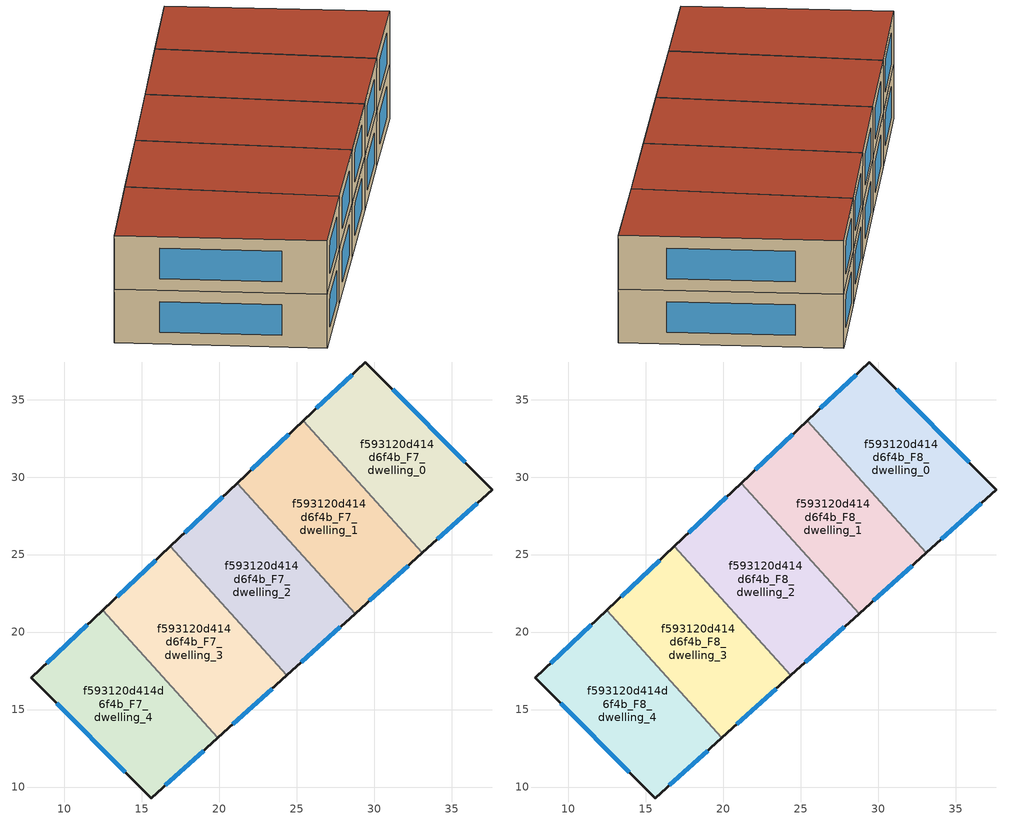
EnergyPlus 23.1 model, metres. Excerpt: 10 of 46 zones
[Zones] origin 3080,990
f593120d414d6f4b_F7_dwelling_0
 floor to f593120d414d6f4b_F6_dwelling_0 (EU_floor_Construction): 29.42,37.43 37.61,29.2 33.1,25.13 25.4,33.63 z21
 wall outside (EU_wall_Construction): 33.1,25.13 37.61,29.2 29.42,37.43 25.4,33.63 z21:24
 wall to f593120d414d6f4b_F7_dwelling_1 (EU_wall_Construction): 25.4,33.63 33.1,25.13 z21:24
 window (EU_Window_Construction): 35.85,30.96 31.18,35.67 / 34.07,26 36.64,28.33 / 28.56,36.62 26.26,34.45 z21.64:23.36
f593120d414d6f4b_F7_dwelling_1
 floor to f593120d414d6f4b_F6_dwelling_1 (EU_floor_Construction): 25.4,33.63 33.1,25.13 28.75,21.19 21.14,29.61 z21
 wall outside (EU_wall_Construction): 28.75,21.19 33.1,25.13 / 25.4,33.63 21.14,29.61 z21:24
 wall to f593120d414d6f4b_F7_dwelling_2 (EU_wall_Construction): 21.14,29.61 28.75,21.19 z21:24
 window (EU_Window_Construction): 29.68,22.04 32.17,24.28 / 24.49,32.77 22.05,30.47 z21.64:23.36
f593120d414d6f4b_F7_dwelling_2
 floor to f593120d414d6f4b_F6_dwelling_2 (EU_floor_Construction): 21.14,29.61 28.75,21.19 24.35,17.22 16.82,25.53 z21
 wall outside (EU_wall_Construction): 24.35,17.22 28.75,21.19 / 21.14,29.61 16.82,25.53 z21:24
 wall to f593120d414d6f4b_F7_dwelling_3 (EU_wall_Construction): 16.82,25.53 24.35,17.22 z21:24
 window (EU_Window_Construction): 25.29,18.07 27.81,20.34 / 20.21,28.73 17.75,26.4 z21.64:23.36
f593120d414d6f4b_F7_dwelling_3
 floor to f593120d414d6f4b_F6_dwelling_3 (EU_floor_Construction): 16.82,25.53 24.35,17.22 19.9,13.19 12.46,21.41 z21
 wall outside (EU_wall_Construction): 19.9,13.19 24.35,17.22 / 16.82,25.53 12.46,21.41 z21:24
 wall to f593120d414d6f4b_F7_dwelling_4 (EU_wall_Construction): 12.46,21.41 19.9,13.19 z21:24
 window (EU_Window_Construction): 20.85,14.05 23.4,16.35 / 15.89,24.65 13.39,22.29 z21.64:23.36
f593120d414d6f4b_F7_dwelling_4
 floor to f593120d414d6f4b_F6_dwelling_4 (EU_floor_Construction): 12.46,21.41 19.9,13.19 15.59,9.29 7.86,17.07 z21
 wall outside (EU_wall_Construction): 12.46,21.41 7.86,17.07 15.59,9.29 19.9,13.19 z21:24
 window (EU_Window_Construction): 16.51,10.13 18.98,12.36 / 9.51,15.4 13.93,10.96 / 11.47,20.48 8.84,18 z21.64:23.36
f593120d414d6f4b_F8_dwelling_0
 floor to f593120d414d6f4b_F7_dwelling_0 (EU_floor_Construction): 29.42,37.43 37.61,29.2 33.1,25.13 25.4,33.63 z24
 wall outside (EU_wall_Construction): 33.1,25.13 37.61,29.2 29.42,37.43 25.4,33.63 z24:27
 wall to f593120d414d6f4b_F8_dwelling_1 (EU_wall_Construction): 25.4,33.63 33.1,25.13 z24:27
 window (EU_Window_Construction): 35.85,30.96 31.18,35.67 / 34.07,26 36.64,28.33 / 28.56,36.62 26.26,34.45 z24.64:26.36
 roof outside (EU_roof_Construction): 37.61,29.2 29.42,37.43 25.4,33.63 33.1,25.13 z27
f593120d414d6f4b_F8_dwelling_1
 floor to f593120d414d6f4b_F7_dwelling_1 (EU_floor_Construction): 25.4,33.63 33.1,25.13 28.75,21.19 21.14,29.61 z24
 wall outside (EU_wall_Construction): 28.75,21.19 33.1,25.13 / 25.4,33.63 21.14,29.61 z24:27
 wall to f593120d414d6f4b_F8_dwelling_2 (EU_wall_Construction): 21.14,29.61 28.75,21.19 z24:27
 window (EU_Window_Construction): 29.68,22.04 32.17,24.28 / 24.49,32.77 22.05,30.47 z24.64:26.36
 roof outside (EU_roof_Construction): 33.1,25.13 25.4,33.63 21.14,29.61 28.75,21.19 z27
f593120d414d6f4b_F8_dwelling_2
 floor to f593120d414d6f4b_F7_dwelling_2 (EU_floor_Construction): 21.14,29.61 28.75,21.19 24.35,17.22 16.82,25.53 z24
 wall outside (EU_wall_Construction): 24.35,17.22 28.75,21.19 / 21.14,29.61 16.82,25.53 z24:27
 wall to f593120d414d6f4b_F8_dwelling_3 (EU_wall_Construction): 16.82,25.53 24.35,17.22 z24:27
 window (EU_Window_Construction): 25.29,18.07 27.81,20.34 / 20.21,28.73 17.75,26.4 z24.64:26.36
 roof outside (EU_roof_Construction): 28.75,21.19 21.14,29.61 16.82,25.53 24.35,17.22 z27
f593120d414d6f4b_F8_dwelling_3
 floor to f593120d414d6f4b_F7_dwelling_3 (EU_floor_Construction): 16.82,25.53 24.35,17.22 19.9,13.19 12.46,21.41 z24
 wall outside (EU_wall_Construction): 19.9,13.19 24.35,17.22 / 16.82,25.53 12.46,21.41 z24:27
 wall to f593120d414d6f4b_F8_dwelling_4 (EU_wall_Construction): 12.46,21.41 19.9,13.19 z24:27
 window (EU_Window_Construction): 20.85,14.05 23.4,16.35 / 15.89,24.65 13.39,22.29 z24.64:26.36
 roof outside (EU_roof_Construction): 24.35,17.22 16.82,25.53 12.46,21.41 19.9,13.19 z27
f593120d414d6f4b_F8_dwelling_4
 floor to f593120d414d6f4b_F7_dwelling_4 (EU_floor_Construction): 12.46,21.41 19.9,13.19 15.59,9.29 7.86,17.07 z24
 wall outside (EU_wall_Construction): 12.46,21.41 7.86,17.07 15.59,9.29 19.9,13.19 z24:27
 window (EU_Window_Construction): 16.51,10.13 18.98,12.36 / 9.51,15.4 13.93,10.96 / 11.47,20.48 8.84,18 z24.64:26.36
 roof outside (EU_roof_Construction): 19.9,13.19 12.46,21.41 7.86,17.07 15.59,9.29 z27
[Building]
EU S2 Campaign: North Axis=0; Terrain=City; Solar Distribution=FullExterior
[Site:Location]
Yerevan-Zvartnots.Intl.AP: Latitude=40.15; Longitude=44.383; Time Zone=4; Elevation=854
[SizingPeriod:WeatherFileDays]
AnnualSizingPeriod: Begin Month=1; Begin Day of Month=1; End Month=12; End Day of Month=31; Day of Week for Start Day=Monday; Use Weather File Daylight Saving Period=No; Use Weather File Rain and Snow Indicators=No
[MATERIAL]
EU_InternalMass_Material: Roughness=MediumRough; Thickness=0.1; Conductivity=1; Density=1800; Specific Heat=900; Thermal Absorptance=0.9; Solar Absorptance=0.7; Visible Absorptance=0.7
[MATERIAL:NOMASS] Roughness=MediumRough; Thermal Absorptance=0.9; Solar Absorptance=0.7; Visible Absorptance=0.7
Name | Thermal Resistance
EU_wall_NoMass | 1.05043
EU_roof_NoMass | 1.45357
EU_floor_NoMass | 0.478065
[WINDOWMATERIAL:SIMPLEGLAZINGSYSTEM]
EU_Window_SimpleGlazing: UFactor=2.5566; Solar Heat Gain Coefficient=0.75; Visible Transmittance=0.75
[CONSTRUCTION]
EU_wall_Construction: EU_wall_NoMass
EU_roof_Construction: EU_roof_NoMass
EU_floor_Construction: EU_floor_NoMass
EU_Window_Construction: EU_Window_SimpleGlazing
EU_InternalMass_Construction: EU_InternalMass_Material
[ZONE] Type=1; Multiplier=1; Ceiling Height=autocalculate; Floor Area=autocalculate; Part of Total Floor Area=Yes
Name | Volume
f593120d414d6f4b_F7_dwelling_0; f593120d414d6f4b_F8_dwelling_0 | 200.768
f593120d414d6f4b_F7_dwelling_1; f593120d414d6f4b_F8_dwelling_1 | 200.755
f593120d414d6f4b_F7_dwelling_2; f593120d414d6f4b_F8_dwelling_2 | 200.756
f593120d414d6f4b_F7_dwelling_3; f593120d414d6f4b_F8_dwelling_3 | 200.777
f593120d414d6f4b_F7_dwelling_4; f593120d414d6f4b_F8_dwelling_4 | 200.759
[INTERNALMASS] Construction=EU_InternalMass_Construction
Name | Zone or ZoneList | Surface Area
f593120d414d6f4b_F7_dwelling_0_EU_InternalMass | f593120d414d6f4b_F7_dwelling_0 | 66.9226
f593120d414d6f4b_F7_dwelling_1_EU_InternalMass | f593120d414d6f4b_F7_dwelling_1 | 66.9182
f593120d414d6f4b_F7_dwelling_2_EU_InternalMass | f593120d414d6f4b_F7_dwelling_2 | 66.9187
f593120d414d6f4b_F7_dwelling_3_EU_InternalMass | f593120d414d6f4b_F7_dwelling_3 | 66.9258
f593120d414d6f4b_F7_dwelling_4_EU_InternalMass | f593120d414d6f4b_F7_dwelling_4 | 66.9195
f593120d414d6f4b_F8_dwelling_0_EU_InternalMass | f593120d414d6f4b_F8_dwelling_0 | 66.9226
f593120d414d6f4b_F8_dwelling_1_EU_InternalMass | f593120d414d6f4b_F8_dwelling_1 | 66.9182
f593120d414d6f4b_F8_dwelling_2_EU_InternalMass | f593120d414d6f4b_F8_dwelling_2 | 66.9187
f593120d414d6f4b_F8_dwelling_3_EU_InternalMass | f593120d414d6f4b_F8_dwelling_3 | 66.9258
f593120d414d6f4b_F8_dwelling_4_EU_InternalMass | f593120d414d6f4b_F8_dwelling_4 | 66.9195
[OTHEREQUIPMENT] Fuel Type=Electricity; Design Level Calculation Method=Watts/Area; Power per Zone Floor Area=1; Fraction Latent=0; Fraction Radiant=0; Fraction Lost=0; Carbon Dioxide Generation Rate=0; EndUse Subcategory=EU_Step8_InternalGains
Name | Zone or ZoneList or Space or SpaceList | Schedule
EU_Step8_InternalGain_f593120d414d6f4b_F7_dwelling_0_f000 | f593120d414d6f4b_F7_dwelling_0 | EU_Step8_GainSchedule_f593120d414d6f4b_F7_dwelling_0_f000
EU_Step8_InternalGain_f593120d414d6f4b_F7_dwelling_1_f000 | f593120d414d6f4b_F7_dwelling_1 | EU_Step8_GainSchedule_f593120d414d6f4b_F7_dwelling_1_f000
EU_Step8_InternalGain_f593120d414d6f4b_F7_dwelling_2_f000 | f593120d414d6f4b_F7_dwelling_2 | EU_Step8_GainSchedule_f593120d414d6f4b_F7_dwelling_2_f000
EU_Step8_InternalGain_f593120d414d6f4b_F7_dwelling_3_f000 | f593120d414d6f4b_F7_dwelling_3 | EU_Step8_GainSchedule_f593120d414d6f4b_F7_dwelling_3_f000
EU_Step8_InternalGain_f593120d414d6f4b_F7_dwelling_4_f000 | f593120d414d6f4b_F7_dwelling_4 | EU_Step8_GainSchedule_f593120d414d6f4b_F7_dwelling_4_f000
EU_Step8_InternalGain_f593120d414d6f4b_F8_dwelling_0_f000 | f593120d414d6f4b_F8_dwelling_0 | EU_Step8_GainSchedule_f593120d414d6f4b_F8_dwelling_0_f000
EU_Step8_InternalGain_f593120d414d6f4b_F8_dwelling_1_f000 | f593120d414d6f4b_F8_dwelling_1 | EU_Step8_GainSchedule_f593120d414d6f4b_F8_dwelling_1_f000
EU_Step8_InternalGain_f593120d414d6f4b_F8_dwelling_2_f000 | f593120d414d6f4b_F8_dwelling_2 | EU_Step8_GainSchedule_f593120d414d6f4b_F8_dwelling_2_f000
EU_Step8_InternalGain_f593120d414d6f4b_F8_dwelling_3_f000 | f593120d414d6f4b_F8_dwelling_3 | EU_Step8_GainSchedule_f593120d414d6f4b_F8_dwelling_3_f000
EU_Step8_InternalGain_f593120d414d6f4b_F8_dwelling_4_f000 | f593120d414d6f4b_F8_dwelling_4 | EU_Step8_GainSchedule_f593120d414d6f4b_F8_dwelling_4_f000
[ZONEVENTILATION:DESIGNFLOWRATE] Schedule=EU_AlwaysOn; Design Flow Rate Calculation Method=AirChanges/Hour; Air Changes per Hour=0.557805; Ventilation Type=Natural; Fan Pressure Rise=0; Fan Total Efficiency=1; Constant Term Coefficient=1; Temperature Term Coefficient=0; Velocity Term Coefficient=0; Velocity Squared Term Coefficient=0; Minimum Indoor Temperature=-100; Maximum Indoor Temperature=100; Delta Temperature=-100; Minimum Outdoor Temperature=-100; Maximum Outdoor Temperature=100; Maximum Wind Speed=40
Name | Zone or ZoneList or Space or SpaceList
EU_ConstantAir_f593120d414d6f4b_F7_dwelling_0 | f593120d414d6f4b_F7_dwelling_0
EU_ConstantAir_f593120d414d6f4b_F7_dwelling_1 | f593120d414d6f4b_F7_dwelling_1
EU_ConstantAir_f593120d414d6f4b_F7_dwelling_2 | f593120d414d6f4b_F7_dwelling_2
EU_ConstantAir_f593120d414d6f4b_F7_dwelling_3 | f593120d414d6f4b_F7_dwelling_3
EU_ConstantAir_f593120d414d6f4b_F7_dwelling_4 | f593120d414d6f4b_F7_dwelling_4
EU_ConstantAir_f593120d414d6f4b_F8_dwelling_0 | f593120d414d6f4b_F8_dwelling_0
EU_ConstantAir_f593120d414d6f4b_F8_dwelling_1 | f593120d414d6f4b_F8_dwelling_1
EU_ConstantAir_f593120d414d6f4b_F8_dwelling_2 | f593120d414d6f4b_F8_dwelling_2
EU_ConstantAir_f593120d414d6f4b_F8_dwelling_3 | f593120d414d6f4b_F8_dwelling_3
EU_ConstantAir_f593120d414d6f4b_F8_dwelling_4 | f593120d414d6f4b_F8_dwelling_4
[HVACTEMPLATE:THERMOSTAT] Constant Heating Setpoint=20; Constant Cooling Setpoint=50
EU_HeatOnly_f593120d414d6f4b_F0_dwelling_0; EU_HeatOnly_f593120d414d6f4b_F0_dwelling_1; EU_HeatOnly_f593120d414d6f4b_F0_dwelling_2; EU_HeatOnly_f593120d414d6f4b_F0_dwelling_3; EU_HeatOnly_f593120d414d6f4b_F0_dwelling_4; EU_HeatOnly_f593120d414d6f4b_F0_dwelling_5; EU_HeatOnly_f593120d414d6f4b_F1_dwelling_0; EU_HeatOnly_f593120d414d6f4b_F1_dwelling_1; EU_HeatOnly_f593120d414d6f4b_F1_dwelling_2; EU_HeatOnly_f593120d414d6f4b_F1_dwelling_3; EU_HeatOnly_f593120d414d6f4b_F1_dwelling_4; EU_HeatOnly_f593120d414d6f4b_F2_dwelling_0; EU_HeatOnly_f593120d414d6f4b_F2_dwelling_1; EU_HeatOnly_f593120d414d6f4b_F2_dwelling_2; EU_HeatOnly_f593120d414d6f4b_F2_dwelling_3; EU_HeatOnly_f593120d414d6f4b_F2_dwelling_4; EU_HeatOnly_f593120d414d6f4b_F3_dwelling_0; EU_HeatOnly_f593120d414d6f4b_F3_dwelling_1; EU_HeatOnly_f593120d414d6f4b_F3_dwelling_2; EU_HeatOnly_f593120d414d6f4b_F3_dwelling_3; EU_HeatOnly_f593120d414d6f4b_F3_dwelling_4; EU_HeatOnly_f593120d414d6f4b_F4_dwelling_0; EU_HeatOnly_f593120d414d6f4b_F4_dwelling_1; EU_HeatOnly_f593120d414d6f4b_F4_dwelling_2; EU_HeatOnly_f593120d414d6f4b_F4_dwelling_3; EU_HeatOnly_f593120d414d6f4b_F4_dwelling_4; EU_HeatOnly_f593120d414d6f4b_F5_dwelling_0; EU_HeatOnly_f593120d414d6f4b_F5_dwelling_1; EU_HeatOnly_f593120d414d6f4b_F5_dwelling_2; EU_HeatOnly_f593120d414d6f4b_F5_dwelling_3; EU_HeatOnly_f593120d414d6f4b_F5_dwelling_4; EU_HeatOnly_f593120d414d6f4b_F6_dwelling_0; EU_HeatOnly_f593120d414d6f4b_F6_dwelling_1; EU_HeatOnly_f593120d414d6f4b_F6_dwelling_2; EU_HeatOnly_f593120d414d6f4b_F6_dwelling_3; EU_HeatOnly_f593120d414d6f4b_F6_dwelling_4; EU_HeatOnly_f593120d414d6f4b_F7_dwelling_0; EU_HeatOnly_f593120d414d6f4b_F7_dwelling_1; EU_HeatOnly_f593120d414d6f4b_F7_dwelling_2; EU_HeatOnly_f593120d414d6f4b_F7_dwelling_3; EU_HeatOnly_f593120d414d6f4b_F7_dwelling_4; EU_HeatOnly_f593120d414d6f4b_F8_dwelling_0; EU_HeatOnly_f593120d414d6f4b_F8_dwelling_1; EU_HeatOnly_f593120d414d6f4b_F8_dwelling_2; EU_HeatOnly_f593120d414d6f4b_F8_dwelling_3; EU_HeatOnly_f593120d414d6f4b_F8_dwelling_4
[HVACTEMPLATE:ZONE:IDEALLOADSAIRSYSTEM] System Availability Schedule=EU_AlwaysOn; Maximum Heating Supply Air Temperature=50; Minimum Cooling Supply Air Temperature=13; Maximum Heating Supply Air Humidity Ratio=0.0156; Minimum Cooling Supply Air Humidity Ratio=0.0077; Heating Limit=NoLimit; Cooling Limit=NoLimit; Heating Availability Schedule=EU_AlwaysOn; Cooling Availability Schedule=EU_CoolingOff; Dehumidification Control Type=ConstantSensibleHeatRatio; Cooling Sensible Heat Ratio=0.7; Dehumidification Setpoint=60; Humidification Control Type=None; Humidification Setpoint=30; Outdoor Air Method=None; Outdoor Air Flow Rate per Person=0.00944; Outdoor Air Flow Rate per Zone Floor Area=0; Outdoor Air Flow Rate per Zone=0; Demand Controlled Ventilation Type=None; Outdoor Air Economizer Type=NoEconomizer; Heat Recovery Type=None; Sensible Heat Recovery Effectiveness=0.7; Latent Heat Recovery Effectiveness=0.65
Name | Template Thermostat
f593120d414d6f4b_F7_dwelling_0 | EU_HeatOnly_f593120d414d6f4b_F7_dwelling_0
f593120d414d6f4b_F7_dwelling_1 | EU_HeatOnly_f593120d414d6f4b_F7_dwelling_1
f593120d414d6f4b_F7_dwelling_2 | EU_HeatOnly_f593120d414d6f4b_F7_dwelling_2
f593120d414d6f4b_F7_dwelling_3 | EU_HeatOnly_f593120d414d6f4b_F7_dwelling_3
f593120d414d6f4b_F7_dwelling_4 | EU_HeatOnly_f593120d414d6f4b_F7_dwelling_4
f593120d414d6f4b_F8_dwelling_0 | EU_HeatOnly_f593120d414d6f4b_F8_dwelling_0
f593120d414d6f4b_F8_dwelling_1 | EU_HeatOnly_f593120d414d6f4b_F8_dwelling_1
f593120d414d6f4b_F8_dwelling_2 | EU_HeatOnly_f593120d414d6f4b_F8_dwelling_2
f593120d414d6f4b_F8_dwelling_3 | EU_HeatOnly_f593120d414d6f4b_F8_dwelling_3
f593120d414d6f4b_F8_dwelling_4 | EU_HeatOnly_f593120d414d6f4b_F8_dwelling_4
[SIZING:ZONE] Zone Cooling Design Supply Air Temperature Input Method=SupplyAirTemperature; Zone Cooling Design Supply Air Temperature=13; Zone Heating Design Supply Air Temperature Input Method=SupplyAirTemperature; Zone Heating Design Supply Air Temperature=50; Zone Cooling Design Supply Air Humidity Ratio=0.008; Zone Heating Design Supply Air Humidity Ratio=0.008; Cooling Design Air Flow Method=DesignDay; Cooling Design Air Flow Rate=0; Cooling Minimum Air Flow per Zone Floor Area=0.000762; Cooling Minimum Air Flow=0; Cooling Minimum Air Flow Fraction=0.2; Heating Design Air Flow Method=DesignDay; Heating Design Air Flow Rate=0; Heating Maximum Air Flow per Zone Floor Area=0.002032; Heating Maximum Air Flow=0.141576; Heating Maximum Air Flow Fraction=0.3; Account for Dedicated Outdoor Air System=No; Dedicated Outdoor Air System Control Strategy=NeutralSupplyAir; Dedicated Outdoor Air Low Setpoint Temperature for Design=autosize; Dedicated Outdoor Air High Setpoint Temperature for Design=autosize; Zone Load Sizing Method=Sensible Load Only No Latent Load; Zone Latent Cooling Design Supply Air Humidity Ratio Input Method=HumidityRatioDifference; Zone Cooling Design Supply Air Humidity Ratio Difference=0.005; Zone Latent Heating Design Supply Air Humidity Ratio Input Method=HumidityRatioDifference; Zone Humidification Design Supply Air Humidity Ratio Difference=0.005
f593120d414d6f4b_F7_dwelling_0; f593120d414d6f4b_F7_dwelling_1; f593120d414d6f4b_F7_dwelling_2; f593120d414d6f4b_F7_dwelling_3; f593120d414d6f4b_F7_dwelling_4; f593120d414d6f4b_F8_dwelling_0; f593120d414d6f4b_F8_dwelling_1; f593120d414d6f4b_F8_dwelling_2; f593120d414d6f4b_F8_dwelling_3; f593120d414d6f4b_F8_dwelling_4
[SCHEDULE:CONSTANT]
Name | Hourly Value
EU_AlwaysOn | 1
EU_CoolingOff | 0
[SCHEDULE:FILE] Column Number=1; Rows to Skip at Top=0; Number of Hours of Data=8760; Column Separator=Comma; Interpolate to Timestep=No; Minutes per Item=60; Adjust Schedule for Daylight Savings=Yes
Name | File
EU_Step8_GainSchedule_f593120d414d6f4b_F7_dwelling_0_f000 | ../../schedules/f593120d414d6f4b/f593120d414d6f4b_F7_dwelling_0_f000_gain.csv
EU_Step8_GainSchedule_f593120d414d6f4b_F7_dwelling_1_f000 | ../../schedules/f593120d414d6f4b/f593120d414d6f4b_F7_dwelling_1_f000_gain.csv
EU_Step8_GainSchedule_f593120d414d6f4b_F7_dwelling_2_f000 | ../../schedules/f593120d414d6f4b/f593120d414d6f4b_F7_dwelling_2_f000_gain.csv
EU_Step8_GainSchedule_f593120d414d6f4b_F7_dwelling_3_f000 | ../../schedules/f593120d414d6f4b/f593120d414d6f4b_F7_dwelling_3_f000_gain.csv
EU_Step8_GainSchedule_f593120d414d6f4b_F7_dwelling_4_f000 | ../../schedules/f593120d414d6f4b/f593120d414d6f4b_F7_dwelling_4_f000_gain.csv
EU_Step8_GainSchedule_f593120d414d6f4b_F8_dwelling_0_f000 | ../../schedules/f593120d414d6f4b/f593120d414d6f4b_F8_dwelling_0_f000_gain.csv
EU_Step8_GainSchedule_f593120d414d6f4b_F8_dwelling_1_f000 | ../../schedules/f593120d414d6f4b/f593120d414d6f4b_F8_dwelling_1_f000_gain.csv
EU_Step8_GainSchedule_f593120d414d6f4b_F8_dwelling_2_f000 | ../../schedules/f593120d414d6f4b/f593120d414d6f4b_F8_dwelling_2_f000_gain.csv
EU_Step8_GainSchedule_f593120d414d6f4b_F8_dwelling_3_f000 | ../../schedules/f593120d414d6f4b/f593120d414d6f4b_F8_dwelling_3_f000_gain.csv
EU_Step8_GainSchedule_f593120d414d6f4b_F8_dwelling_4_f000 | ../../schedules/f593120d414d6f4b/f593120d414d6f4b_F8_dwelling_4_f000_gain.csv
